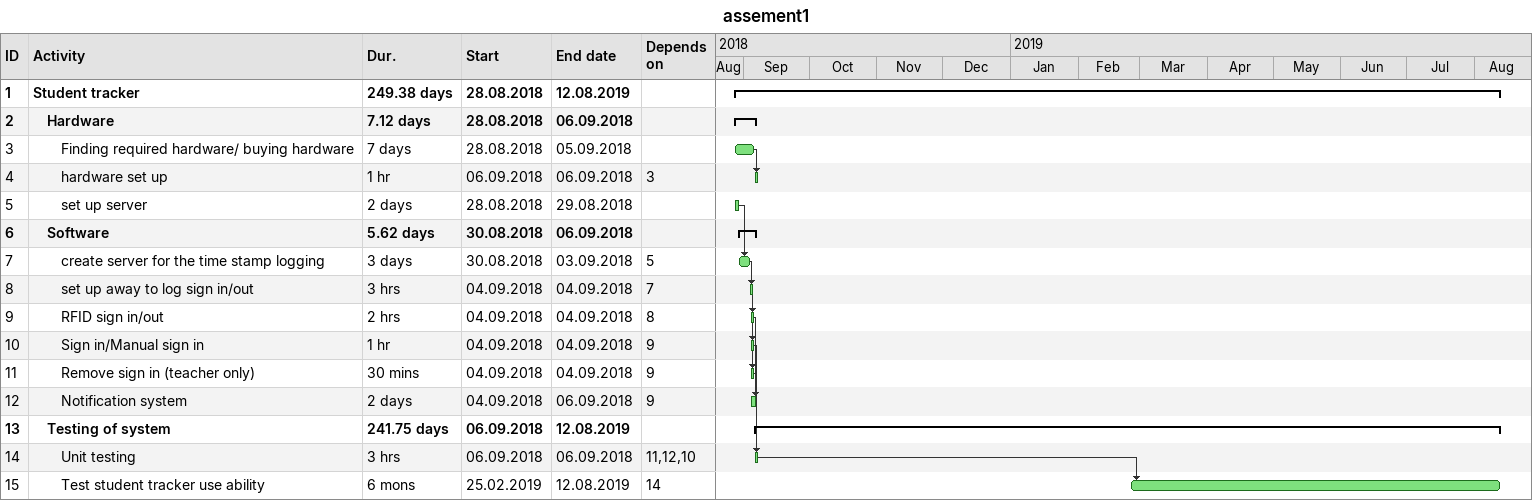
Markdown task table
assement1

| ID | Level | Task | Duration | Start | Finish | Predecessors |
|---|---|---|---|---|---|---|
| 1 | 1 | **Student tracker** | 249.38d | 2018-08-28 | 2019-08-12 |  |
| 2 | 2 | **Hardware** | 7.12d | 2018-08-28 | 2018-09-06 |  |
| 3 | 3 | Finding required hardware/ buying hardware | 7d | 2018-08-28 | 2018-09-05 |  |
| 4 | 3 | hardware set up | 1h | 2018-09-06 | 2018-09-06 | 3 |
| 5 | 3 | set up server | 2d | 2018-08-28 | 2018-08-29 |  |
| 6 | 2 | **Software** | 5.62d | 2018-08-30 | 2018-09-06 |  |
| 7 | 3 | create server for the time stamp logging | 3d | 2018-08-30 | 2018-09-03 | 5 |
| 8 | 3 | set up away to log sign in/out | 3h | 2018-09-04 | 2018-09-04 | 7 |
| 9 | 3 | RFID sign in/out | 2h | 2018-09-04 | 2018-09-04 | 8 |
| 10 | 3 | Sign in/Manual sign in | 1h | 2018-09-04 | 2018-09-04 | 9 |
| 11 | 3 | Remove sign in (teacher only) | 30min | 2018-09-04 | 2018-09-04 | 9 |
| 12 | 3 | Notification system | 2d | 2018-09-04 | 2018-09-06 | 9 |
| 13 | 2 | **Testing of system** | 241.75d | 2018-09-06 | 2019-08-12 |  |
| 14 | 3 | Unit testing | 3h | 2018-09-06 | 2018-09-06 | 11, 12, 10 |
| 15 | 3 | Test student tracker use ability | 6mo | 2019-02-25 | 2019-08-12 | 14 |
